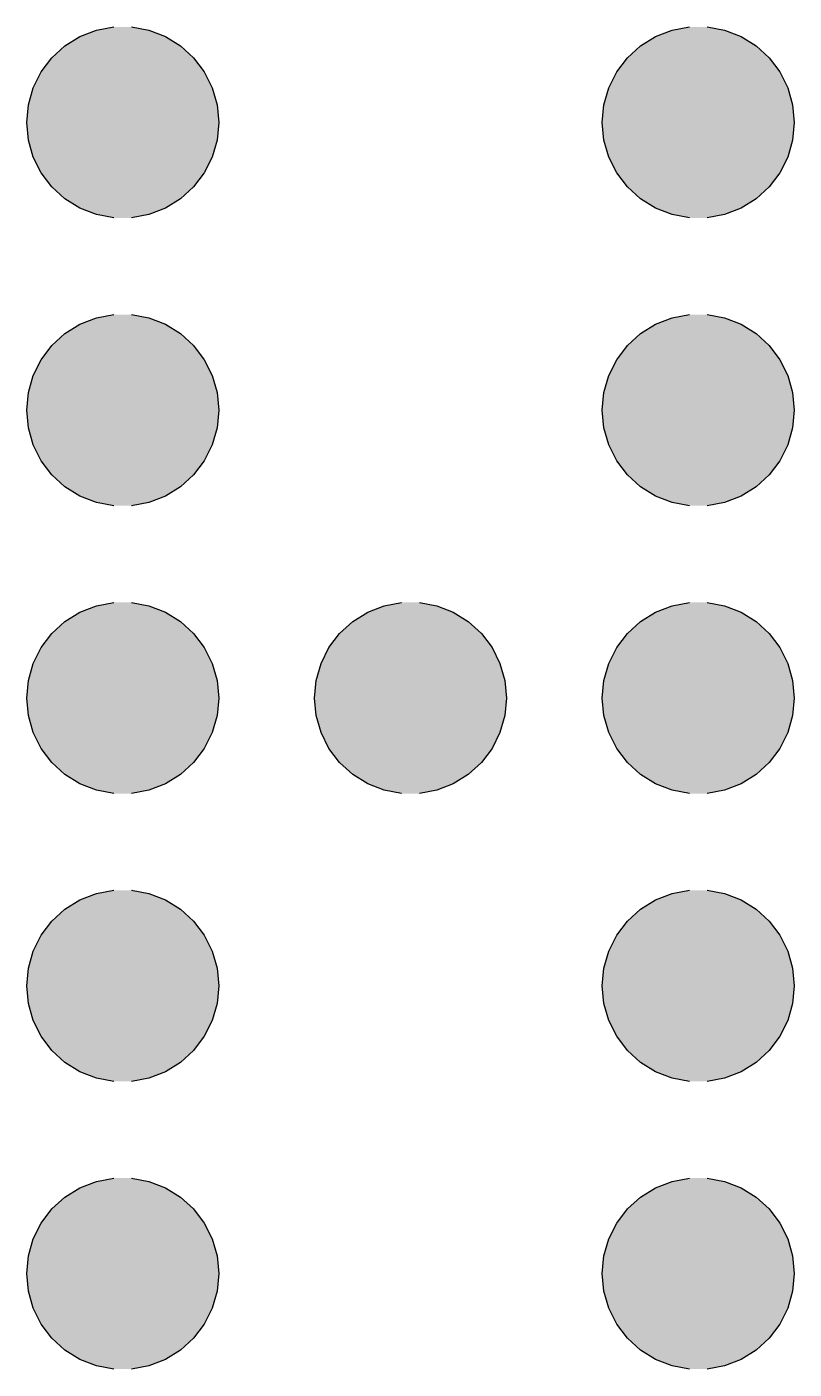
# Model space of a CAD drawing. Extents: x 2971.5 to 3014.5, y 1395.2 to 1402.2.
# Drawn here: x 2995.53 to 2999.53, y 1395.22 to 1402.22 of the extents above; entities that cross this region are included whole.
import ezdxf

# ---------------------------------------------------------------- set-up
doc = ezdxf.new("R2010")
doc.units = 0
doc.layers.add('H', color=7, linetype='CONTINUOUS')

# ---------------------------------------------------------------- blocks, each defined once
blk = doc.blocks.new('*U11')
at = {"layer": 'H', "linetype": 'CONTINUOUS'}
for p, q in [((2995.7249, 1402.1163), (2995.8033, 1402.1649)), ((2995.8033, 1402.1649), (2995.8894, 1402.1982)), ((2995.8894, 1402.1982), (2995.9801, 1402.2152)), ((2996.0723, 1402.2152), (2996.163, 1402.1982)), ((2996.163, 1402.1982), (2996.2491, 1402.1649)), ((2996.2491, 1402.1649), (2996.3275, 1402.1163)), ((2998.7249, 1402.1163), (2998.8033, 1402.1649)), ((2998.8033, 1402.1649), (2998.8894, 1402.1982)), ((2998.8894, 1402.1982), (2998.9801, 1402.2152)), ((2999.0723, 1402.2152), (2999.163, 1402.1982)), ((2999.163, 1402.1982), (2999.2491, 1402.1649)), ((2999.2491, 1402.1649), (2999.3275, 1402.1163)), ((2995.6567, 1402.0542), (2995.7249, 1402.1163)), ((2996.3275, 1402.1163), (2996.3957, 1402.0542)), ((2998.6567, 1402.0542), (2998.7249, 1402.1163)), ((2999.3275, 1402.1163), (2999.3957, 1402.0542)), ((2995.6011, 1401.9805), (2995.6567, 1402.0542)), ((2996.3957, 1402.0542), (2996.4513, 1401.9805)), ((2998.6011, 1401.9805), (2998.6567, 1402.0542)), ((2999.3957, 1402.0542), (2999.4513, 1401.9805)), ((2995.56, 1401.8979), (2995.6011, 1401.9805)), ((2996.4513, 1401.9805), (2996.4924, 1401.8979)), ((2998.56, 1401.8979), (2998.6011, 1401.9805)), ((2999.4513, 1401.9805), (2999.4924, 1401.8979)), ((2995.5347, 1401.8092), (2995.56, 1401.8979)), ((2996.4924, 1401.8979), (2996.5177, 1401.8092)), ((2998.5347, 1401.8092), (2998.56, 1401.8979)), ((2999.4924, 1401.8979), (2999.5177, 1401.8092)), ((2995.5262, 1401.7173), (2995.5347, 1401.8092)), ((2996.5177, 1401.8092), (2996.5262, 1401.7173)), ((2998.5262, 1401.7173), (2998.5347, 1401.8092)), ((2999.5177, 1401.8092), (2999.5262, 1401.7173)), ((2995.5347, 1401.6254), (2995.5262, 1401.7173)), ((2996.5262, 1401.7173), (2996.5177, 1401.6254)), ((2998.5347, 1401.6254), (2998.5262, 1401.7173)), ((2999.5262, 1401.7173), (2999.5177, 1401.6254)), ((2995.56, 1401.5367), (2995.5347, 1401.6254)), ((2996.5177, 1401.6254), (2996.4924, 1401.5367)), ((2998.56, 1401.5367), (2998.5347, 1401.6254)), ((2999.5177, 1401.6254), (2999.4924, 1401.5367)), ((2995.6011, 1401.4541), (2995.56, 1401.5367)), ((2996.4924, 1401.5367), (2996.4513, 1401.4541)), ((2998.6011, 1401.4541), (2998.56, 1401.5367)), ((2999.4924, 1401.5367), (2999.4513, 1401.4541)), ((2995.6567, 1401.3805), (2995.6011, 1401.4541)), ((2996.4513, 1401.4541), (2996.3957, 1401.3805)), ((2998.6567, 1401.3805), (2998.6011, 1401.4541)), ((2999.4513, 1401.4541), (2999.3957, 1401.3805)), ((2995.7249, 1401.3183), (2995.6567, 1401.3805)), ((2995.8033, 1401.2697), (2995.7249, 1401.3183)), ((2996.3275, 1401.3183), (2996.2491, 1401.2697)), ((2996.3957, 1401.3805), (2996.3275, 1401.3183)), ((2998.7249, 1401.3183), (2998.6567, 1401.3805)), ((2998.8033, 1401.2697), (2998.7249, 1401.3183)), ((2999.3275, 1401.3183), (2999.2491, 1401.2697)), ((2999.3957, 1401.3805), (2999.3275, 1401.3183)), ((2995.8894, 1401.2364), (2995.8033, 1401.2697)), ((2996.2491, 1401.2697), (2996.163, 1401.2364)), ((2998.8894, 1401.2364), (2998.8033, 1401.2697)), ((2999.2491, 1401.2697), (2999.163, 1401.2364)), ((2995.9801, 1401.2194), (2995.8894, 1401.2364)), ((2996.163, 1401.2364), (2996.0723, 1401.2194)), ((2998.9801, 1401.2194), (2998.8894, 1401.2364)), ((2999.163, 1401.2364), (2999.0723, 1401.2194)), ((2995.8033, 1400.6649), (2995.8894, 1400.6982)), ((2995.8894, 1400.6982), (2995.9801, 1400.7152)), ((2996.0723, 1400.7152), (2996.163, 1400.6982)), ((2996.163, 1400.6982), (2996.2491, 1400.6649)), ((2998.8033, 1400.6649), (2998.8894, 1400.6982)), ((2998.8894, 1400.6982), (2998.9801, 1400.7152)), ((2999.0723, 1400.7152), (2999.163, 1400.6982)), ((2999.163, 1400.6982), (2999.2491, 1400.6649)), ((2995.6567, 1400.5542), (2995.7249, 1400.6163)), ((2995.7249, 1400.6163), (2995.8033, 1400.6649)), ((2996.2491, 1400.6649), (2996.3275, 1400.6163)), ((2996.3275, 1400.6163), (2996.3957, 1400.5542)), ((2998.6567, 1400.5542), (2998.7249, 1400.6163)), ((2998.7249, 1400.6163), (2998.8033, 1400.6649)), ((2999.2491, 1400.6649), (2999.3275, 1400.6163)), ((2999.3275, 1400.6163), (2999.3957, 1400.5542)), ((2995.6011, 1400.4805), (2995.6567, 1400.5542)), ((2996.3957, 1400.5542), (2996.4513, 1400.4805)), ((2998.6011, 1400.4805), (2998.6567, 1400.5542)), ((2999.3957, 1400.5542), (2999.4513, 1400.4805)), ((2995.56, 1400.3979), (2995.6011, 1400.4805)), ((2996.4513, 1400.4805), (2996.4924, 1400.3979)), ((2998.56, 1400.3979), (2998.6011, 1400.4805)), ((2999.4513, 1400.4805), (2999.4924, 1400.3979)), ((2995.5347, 1400.3092), (2995.56, 1400.3979)), ((2996.4924, 1400.3979), (2996.5177, 1400.3092)), ((2998.5347, 1400.3092), (2998.56, 1400.3979)), ((2999.4924, 1400.3979), (2999.5177, 1400.3092)), ((2995.5262, 1400.2173), (2995.5347, 1400.3092)), ((2996.5177, 1400.3092), (2996.5262, 1400.2173)), ((2998.5262, 1400.2173), (2998.5347, 1400.3092)), ((2999.5177, 1400.3092), (2999.5262, 1400.2173)), ((2995.5347, 1400.1254), (2995.5262, 1400.2173)), ((2996.5262, 1400.2173), (2996.5177, 1400.1254)), ((2998.5347, 1400.1254), (2998.5262, 1400.2173)), ((2999.5262, 1400.2173), (2999.5177, 1400.1254)), ((2995.56, 1400.0367), (2995.5347, 1400.1254)), ((2996.5177, 1400.1254), (2996.4924, 1400.0367)), ((2998.56, 1400.0367), (2998.5347, 1400.1254)), ((2999.5177, 1400.1254), (2999.4924, 1400.0367)), ((2995.6011, 1399.9541), (2995.56, 1400.0367)), ((2996.4924, 1400.0367), (2996.4513, 1399.9541)), ((2998.6011, 1399.9541), (2998.56, 1400.0367)), ((2999.4924, 1400.0367), (2999.4513, 1399.9541)), ((2995.6567, 1399.8805), (2995.6011, 1399.9541)), ((2996.4513, 1399.9541), (2996.3957, 1399.8805)), ((2998.6567, 1399.8805), (2998.6011, 1399.9541)), ((2999.4513, 1399.9541), (2999.3957, 1399.8805)), ((2995.7249, 1399.8183), (2995.6567, 1399.8805)), ((2996.3957, 1399.8805), (2996.3275, 1399.8183)), ((2998.7249, 1399.8183), (2998.6567, 1399.8805)), ((2999.3957, 1399.8805), (2999.3275, 1399.8183)), ((2995.8033, 1399.7697), (2995.7249, 1399.8183)), ((2996.3275, 1399.8183), (2996.2491, 1399.7697)), ((2998.8033, 1399.7697), (2998.7249, 1399.8183)), ((2999.3275, 1399.8183), (2999.2491, 1399.7697)), ((2995.8894, 1399.7364), (2995.8033, 1399.7697)), ((2995.9801, 1399.7194), (2995.8894, 1399.7364)), ((2996.163, 1399.7364), (2996.0723, 1399.7194)), ((2996.2491, 1399.7697), (2996.163, 1399.7364)), ((2998.8894, 1399.7364), (2998.8033, 1399.7697)), ((2998.9801, 1399.7194), (2998.8894, 1399.7364)), ((2999.163, 1399.7364), (2999.0723, 1399.7194)), ((2999.2491, 1399.7697), (2999.163, 1399.7364)), ((2995.7249, 1399.1163), (2995.8033, 1399.1649)), ((2995.8033, 1399.1649), (2995.8894, 1399.1982)), ((2995.8894, 1399.1982), (2995.9801, 1399.2152)), ((2996.0723, 1399.2152), (2996.163, 1399.1982)), ((2996.163, 1399.1982), (2996.2491, 1399.1649)), ((2996.2491, 1399.1649), (2996.3275, 1399.1163)), ((2997.2249, 1399.1163), (2997.3033, 1399.1649)), ((2997.3033, 1399.1649), (2997.3894, 1399.1982)), ((2997.3894, 1399.1982), (2997.4801, 1399.2152)), ((2997.5723, 1399.2152), (2997.663, 1399.1982)), ((2997.663, 1399.1982), (2997.7491, 1399.1649)), ((2997.7491, 1399.1649), (2997.8275, 1399.1163)), ((2998.7249, 1399.1163), (2998.8033, 1399.1649)), ((2998.8033, 1399.1649), (2998.8894, 1399.1982)), ((2998.8894, 1399.1982), (2998.9801, 1399.2152)), ((2999.0723, 1399.2152), (2999.163, 1399.1982)), ((2999.163, 1399.1982), (2999.2491, 1399.1649)), ((2999.2491, 1399.1649), (2999.3275, 1399.1163)), ((2995.6567, 1399.0542), (2995.7249, 1399.1163)), ((2996.3275, 1399.1163), (2996.3957, 1399.0542)), ((2997.1567, 1399.0542), (2997.2249, 1399.1163)), ((2997.8275, 1399.1163), (2997.8957, 1399.0542)), ((2998.6567, 1399.0542), (2998.7249, 1399.1163)), ((2999.3275, 1399.1163), (2999.3957, 1399.0542)), ((2995.6011, 1398.9805), (2995.6567, 1399.0542)), ((2996.3957, 1399.0542), (2996.4513, 1398.9805)), ((2997.1011, 1398.9805), (2997.1567, 1399.0542)), ((2997.8957, 1399.0542), (2997.9513, 1398.9805)), ((2998.6011, 1398.9805), (2998.6567, 1399.0542)), ((2999.3957, 1399.0542), (2999.4513, 1398.9805)), ((2995.56, 1398.8979), (2995.6011, 1398.9805)), ((2996.4513, 1398.9805), (2996.4924, 1398.8979)), ((2997.06, 1398.8979), (2997.1011, 1398.9805)), ((2997.9513, 1398.9805), (2997.9924, 1398.8979)), ((2998.56, 1398.8979), (2998.6011, 1398.9805)), ((2999.4513, 1398.9805), (2999.4924, 1398.8979)), ((2995.5347, 1398.8092), (2995.56, 1398.8979)), ((2996.4924, 1398.8979), (2996.5177, 1398.8092)), ((2997.0347, 1398.8092), (2997.06, 1398.8979)), ((2997.9924, 1398.8979), (2998.0177, 1398.8092)), ((2998.5347, 1398.8092), (2998.56, 1398.8979)), ((2999.4924, 1398.8979), (2999.5177, 1398.8092)), ((2995.5262, 1398.7173), (2995.5347, 1398.8092)), ((2996.5177, 1398.8092), (2996.5262, 1398.7173)), ((2997.0262, 1398.7173), (2997.0347, 1398.8092)), ((2998.0177, 1398.8092), (2998.0262, 1398.7173)), ((2998.5262, 1398.7173), (2998.5347, 1398.8092)), ((2999.5177, 1398.8092), (2999.5262, 1398.7173)), ((2995.5347, 1398.6254), (2995.5262, 1398.7173)), ((2996.5262, 1398.7173), (2996.5177, 1398.6254)), ((2997.0347, 1398.6254), (2997.0262, 1398.7173)), ((2998.0262, 1398.7173), (2998.0177, 1398.6254)), ((2998.5347, 1398.6254), (2998.5262, 1398.7173)), ((2999.5262, 1398.7173), (2999.5177, 1398.6254)), ((2995.56, 1398.5367), (2995.5347, 1398.6254)), ((2996.5177, 1398.6254), (2996.4924, 1398.5367)), ((2997.06, 1398.5367), (2997.0347, 1398.6254)), ((2998.0177, 1398.6254), (2997.9924, 1398.5367)), ((2998.56, 1398.5367), (2998.5347, 1398.6254)), ((2999.5177, 1398.6254), (2999.4924, 1398.5367)), ((2995.6011, 1398.4541), (2995.56, 1398.5367)), ((2996.4924, 1398.5367), (2996.4513, 1398.4541)), ((2997.1011, 1398.4541), (2997.06, 1398.5367)), ((2997.9924, 1398.5367), (2997.9513, 1398.4541)), ((2998.6011, 1398.4541), (2998.56, 1398.5367)), ((2999.4924, 1398.5367), (2999.4513, 1398.4541)), ((2995.6567, 1398.3805), (2995.6011, 1398.4541)), ((2996.4513, 1398.4541), (2996.3957, 1398.3805)), ((2997.1567, 1398.3805), (2997.1011, 1398.4541)), ((2997.9513, 1398.4541), (2997.8957, 1398.3805)), ((2998.6567, 1398.3805), (2998.6011, 1398.4541)), ((2999.4513, 1398.4541), (2999.3957, 1398.3805)), ((2995.7249, 1398.3183), (2995.6567, 1398.3805)), ((2996.3957, 1398.3805), (2996.3275, 1398.3183)), ((2997.2249, 1398.3183), (2997.1567, 1398.3805)), ((2997.8957, 1398.3805), (2997.8275, 1398.3183)), ((2998.7249, 1398.3183), (2998.6567, 1398.3805)), ((2999.3957, 1398.3805), (2999.3275, 1398.3183)), ((2995.8033, 1398.2697), (2995.7249, 1398.3183)), ((2996.3275, 1398.3183), (2996.2491, 1398.2697)), ((2997.3033, 1398.2697), (2997.2249, 1398.3183)), ((2997.8275, 1398.3183), (2997.7491, 1398.2697)), ((2998.8033, 1398.2697), (2998.7249, 1398.3183)), ((2999.3275, 1398.3183), (2999.2491, 1398.2697)), ((2995.8894, 1398.2364), (2995.8033, 1398.2697)), ((2996.2491, 1398.2697), (2996.163, 1398.2364)), ((2997.3894, 1398.2364), (2997.3033, 1398.2697)), ((2997.7491, 1398.2697), (2997.663, 1398.2364)), ((2998.8894, 1398.2364), (2998.8033, 1398.2697)), ((2999.2491, 1398.2697), (2999.163, 1398.2364)), ((2995.9801, 1398.2194), (2995.8894, 1398.2364)), ((2996.163, 1398.2364), (2996.0723, 1398.2194)), ((2997.4801, 1398.2194), (2997.3894, 1398.2364)), ((2997.663, 1398.2364), (2997.5723, 1398.2194)), ((2998.9801, 1398.2194), (2998.8894, 1398.2364)), ((2999.163, 1398.2364), (2999.0723, 1398.2194)), ((2995.8033, 1397.6649), (2995.8894, 1397.6982)), ((2995.8894, 1397.6982), (2995.9801, 1397.7152)), ((2996.0723, 1397.7152), (2996.163, 1397.6982)), ((2996.163, 1397.6982), (2996.2491, 1397.6649)), ((2998.8033, 1397.6649), (2998.8894, 1397.6982)), ((2998.8894, 1397.6982), (2998.9801, 1397.7152)), ((2999.0723, 1397.7152), (2999.163, 1397.6982)), ((2999.163, 1397.6982), (2999.2491, 1397.6649)), ((2995.6567, 1397.5542), (2995.7249, 1397.6163)), ((2995.7249, 1397.6163), (2995.8033, 1397.6649)), ((2996.2491, 1397.6649), (2996.3275, 1397.6163)), ((2996.3275, 1397.6163), (2996.3957, 1397.5542)), ((2998.6567, 1397.5542), (2998.7249, 1397.6163)), ((2998.7249, 1397.6163), (2998.8033, 1397.6649)), ((2999.2491, 1397.6649), (2999.3275, 1397.6163)), ((2999.3275, 1397.6163), (2999.3957, 1397.5542)), ((2995.6011, 1397.4805), (2995.6567, 1397.5542)), ((2996.3957, 1397.5542), (2996.4513, 1397.4805)), ((2998.6011, 1397.4805), (2998.6567, 1397.5542)), ((2999.3957, 1397.5542), (2999.4513, 1397.4805)), ((2995.56, 1397.3979), (2995.6011, 1397.4805)), ((2996.4513, 1397.4805), (2996.4924, 1397.3979)), ((2998.56, 1397.3979), (2998.6011, 1397.4805)), ((2999.4513, 1397.4805), (2999.4924, 1397.3979)), ((2995.5347, 1397.3092), (2995.56, 1397.3979)), ((2996.4924, 1397.3979), (2996.5177, 1397.3092)), ((2998.5347, 1397.3092), (2998.56, 1397.3979)), ((2999.4924, 1397.3979), (2999.5177, 1397.3092)), ((2995.5262, 1397.2173), (2995.5347, 1397.3092)), ((2996.5177, 1397.3092), (2996.5262, 1397.2173)), ((2998.5262, 1397.2173), (2998.5347, 1397.3092)), ((2999.5177, 1397.3092), (2999.5262, 1397.2173)), ((2995.5347, 1397.1254), (2995.5262, 1397.2173)), ((2996.5262, 1397.2173), (2996.5177, 1397.1254)), ((2998.5347, 1397.1254), (2998.5262, 1397.2173)), ((2999.5262, 1397.2173), (2999.5177, 1397.1254)), ((2995.56, 1397.0367), (2995.5347, 1397.1254)), ((2996.5177, 1397.1254), (2996.4924, 1397.0367)), ((2998.56, 1397.0367), (2998.5347, 1397.1254)), ((2999.5177, 1397.1254), (2999.4924, 1397.0367)), ((2995.6011, 1396.9541), (2995.56, 1397.0367)), ((2996.4924, 1397.0367), (2996.4513, 1396.9541)), ((2998.6011, 1396.9541), (2998.56, 1397.0367)), ((2999.4924, 1397.0367), (2999.4513, 1396.9541)), ((2995.6567, 1396.8805), (2995.6011, 1396.9541)), ((2996.4513, 1396.9541), (2996.3957, 1396.8805)), ((2998.6567, 1396.8805), (2998.6011, 1396.9541)), ((2999.4513, 1396.9541), (2999.3957, 1396.8805)), ((2995.7249, 1396.8183), (2995.6567, 1396.8805)), ((2996.3957, 1396.8805), (2996.3275, 1396.8183)), ((2998.7249, 1396.8183), (2998.6567, 1396.8805)), ((2999.3957, 1396.8805), (2999.3275, 1396.8183)), ((2995.8033, 1396.7697), (2995.7249, 1396.8183)), ((2995.8894, 1396.7364), (2995.8033, 1396.7697)), ((2996.2491, 1396.7697), (2996.163, 1396.7364)), ((2996.3275, 1396.8183), (2996.2491, 1396.7697)), ((2998.8033, 1396.7697), (2998.7249, 1396.8183)), ((2998.8894, 1396.7364), (2998.8033, 1396.7697)), ((2999.2491, 1396.7697), (2999.163, 1396.7364)), ((2999.3275, 1396.8183), (2999.2491, 1396.7697)), ((2995.9801, 1396.7194), (2995.8894, 1396.7364)), ((2996.163, 1396.7364), (2996.0723, 1396.7194)), ((2998.9801, 1396.7194), (2998.8894, 1396.7364)), ((2999.163, 1396.7364), (2999.0723, 1396.7194)), ((2995.8894, 1396.1982), (2995.9801, 1396.2152)), ((2996.0723, 1396.2152), (2996.163, 1396.1982)), ((2998.8894, 1396.1982), (2998.9801, 1396.2152)), ((2999.0723, 1396.2152), (2999.163, 1396.1982)), ((2995.7249, 1396.1163), (2995.8033, 1396.1649)), ((2995.8033, 1396.1649), (2995.8894, 1396.1982)), ((2996.163, 1396.1982), (2996.2491, 1396.1649)), ((2996.2491, 1396.1649), (2996.3275, 1396.1163)), ((2998.7249, 1396.1163), (2998.8033, 1396.1649)), ((2998.8033, 1396.1649), (2998.8894, 1396.1982)), ((2999.163, 1396.1982), (2999.2491, 1396.1649)), ((2999.2491, 1396.1649), (2999.3275, 1396.1163)), ((2995.6567, 1396.0542), (2995.7249, 1396.1163)), ((2996.3275, 1396.1163), (2996.3957, 1396.0542)), ((2998.6567, 1396.0542), (2998.7249, 1396.1163)), ((2999.3275, 1396.1163), (2999.3957, 1396.0542)), ((2995.6011, 1395.9805), (2995.6567, 1396.0542)), ((2996.3957, 1396.0542), (2996.4513, 1395.9805)), ((2998.6011, 1395.9805), (2998.6567, 1396.0542)), ((2999.3957, 1396.0542), (2999.4513, 1395.9805)), ((2995.56, 1395.8979), (2995.6011, 1395.9805)), ((2996.4513, 1395.9805), (2996.4924, 1395.8979)), ((2998.56, 1395.8979), (2998.6011, 1395.9805)), ((2999.4513, 1395.9805), (2999.4924, 1395.8979)), ((2995.5347, 1395.8092), (2995.56, 1395.8979)), ((2996.4924, 1395.8979), (2996.5177, 1395.8092)), ((2998.5347, 1395.8092), (2998.56, 1395.8979)), ((2999.4924, 1395.8979), (2999.5177, 1395.8092)), ((2995.5262, 1395.7173), (2995.5347, 1395.8092)), ((2996.5177, 1395.8092), (2996.5262, 1395.7173)), ((2998.5262, 1395.7173), (2998.5347, 1395.8092)), ((2999.5177, 1395.8092), (2999.5262, 1395.7173)), ((2995.5347, 1395.6254), (2995.5262, 1395.7173)), ((2996.5262, 1395.7173), (2996.5177, 1395.6254)), ((2998.5347, 1395.6254), (2998.5262, 1395.7173)), ((2999.5262, 1395.7173), (2999.5177, 1395.6254)), ((2995.56, 1395.5367), (2995.5347, 1395.6254)), ((2996.5177, 1395.6254), (2996.4924, 1395.5367)), ((2998.56, 1395.5367), (2998.5347, 1395.6254)), ((2999.5177, 1395.6254), (2999.4924, 1395.5367)), ((2995.6011, 1395.4541), (2995.56, 1395.5367)), ((2996.4924, 1395.5367), (2996.4513, 1395.4541)), ((2998.6011, 1395.4541), (2998.56, 1395.5367)), ((2999.4924, 1395.5367), (2999.4513, 1395.4541)), ((2995.6567, 1395.3805), (2995.6011, 1395.4541)), ((2996.4513, 1395.4541), (2996.3957, 1395.3805)), ((2998.6567, 1395.3805), (2998.6011, 1395.4541)), ((2999.4513, 1395.4541), (2999.3957, 1395.3805)), ((2995.7249, 1395.3183), (2995.6567, 1395.3805)), ((2996.3957, 1395.3805), (2996.3275, 1395.3183)), ((2998.7249, 1395.3183), (2998.6567, 1395.3805)), ((2999.3957, 1395.3805), (2999.3275, 1395.3183)), ((2995.8033, 1395.2697), (2995.7249, 1395.3183)), ((2996.3275, 1395.3183), (2996.2491, 1395.2697)), ((2998.8033, 1395.2697), (2998.7249, 1395.3183)), ((2999.3275, 1395.3183), (2999.2491, 1395.2697)), ((2995.8894, 1395.2364), (2995.8033, 1395.2697)), ((2995.9801, 1395.2194), (2995.8894, 1395.2364)), ((2996.163, 1395.2364), (2996.0723, 1395.2194)), ((2996.2491, 1395.2697), (2996.163, 1395.2364)), ((2998.8894, 1395.2364), (2998.8033, 1395.2697)), ((2998.9801, 1395.2194), (2998.8894, 1395.2364)), ((2999.163, 1395.2364), (2999.0723, 1395.2194)), ((2999.2491, 1395.2697), (2999.163, 1395.2364))]:
    blk.add_line(p, q, dxfattribs=at)
at = {"layer": 'H', "linetype": 'CONTINUOUS', "extrusion": (0, 0, -1)}
for points in [[(-2995.8033, 1402.1649), (-2996.3275, 1402.1163), (-2995.7249, 1402.1163)], [(-2995.8894, 1402.1982), (-2996.2491, 1402.1649), (-2995.8033, 1402.1649)], [(-2995.8033, 1402.1649), (-2996.2491, 1402.1649), (-2996.3275, 1402.1163)], [(-2995.9801, 1402.2152), (-2996.163, 1402.1982), (-2995.8894, 1402.1982)], [(-2995.8894, 1402.1982), (-2996.163, 1402.1982), (-2996.2491, 1402.1649)], [(-2995.9801, 1402.2152), (-2996.0723, 1402.2152), (-2996.163, 1402.1982)], [(-2998.8033, 1402.1649), (-2999.3275, 1402.1163), (-2998.7249, 1402.1163)], [(-2998.8894, 1402.1982), (-2999.2491, 1402.1649), (-2998.8033, 1402.1649)], [(-2998.8033, 1402.1649), (-2999.2491, 1402.1649), (-2999.3275, 1402.1163)], [(-2998.9801, 1402.2152), (-2999.163, 1402.1982), (-2998.8894, 1402.1982)], [(-2998.8894, 1402.1982), (-2999.163, 1402.1982), (-2999.2491, 1402.1649)], [(-2998.9801, 1402.2152), (-2999.0723, 1402.2152), (-2999.163, 1402.1982)], [(-2995.7249, 1402.1163), (-2996.3957, 1402.0542), (-2995.6567, 1402.0542)], [(-2995.7249, 1402.1163), (-2996.3275, 1402.1163), (-2996.3957, 1402.0542)], [(-2998.7249, 1402.1163), (-2999.3957, 1402.0542), (-2998.6567, 1402.0542)], [(-2998.7249, 1402.1163), (-2999.3275, 1402.1163), (-2999.3957, 1402.0542)], [(-2995.6567, 1402.0542), (-2996.4513, 1401.9805), (-2995.6011, 1401.9805)], [(-2995.6567, 1402.0542), (-2996.3957, 1402.0542), (-2996.4513, 1401.9805)], [(-2998.6567, 1402.0542), (-2999.4513, 1401.9805), (-2998.6011, 1401.9805)], [(-2998.6567, 1402.0542), (-2999.3957, 1402.0542), (-2999.4513, 1401.9805)], [(-2995.6011, 1401.9805), (-2996.4924, 1401.8979), (-2995.56, 1401.8979)], [(-2995.6011, 1401.9805), (-2996.4513, 1401.9805), (-2996.4924, 1401.8979)], [(-2998.6011, 1401.9805), (-2999.4924, 1401.8979), (-2998.56, 1401.8979)], [(-2998.6011, 1401.9805), (-2999.4513, 1401.9805), (-2999.4924, 1401.8979)], [(-2995.56, 1401.8979), (-2996.5177, 1401.8092), (-2995.5347, 1401.8092)], [(-2995.56, 1401.8979), (-2996.4924, 1401.8979), (-2996.5177, 1401.8092)], [(-2998.56, 1401.8979), (-2999.5177, 1401.8092), (-2998.5347, 1401.8092)], [(-2998.56, 1401.8979), (-2999.4924, 1401.8979), (-2999.5177, 1401.8092)], [(-2995.5347, 1401.8092), (-2996.5262, 1401.7173), (-2995.5262, 1401.7173)], [(-2995.5347, 1401.8092), (-2996.5177, 1401.8092), (-2996.5262, 1401.7173)], [(-2998.5347, 1401.8092), (-2999.5262, 1401.7173), (-2998.5262, 1401.7173)], [(-2998.5347, 1401.8092), (-2999.5177, 1401.8092), (-2999.5262, 1401.7173)], [(-2995.5262, 1401.7173), (-2996.5177, 1401.6254), (-2995.5347, 1401.6254)], [(-2995.5262, 1401.7173), (-2996.5262, 1401.7173), (-2996.5177, 1401.6254)], [(-2998.5262, 1401.7173), (-2999.5177, 1401.6254), (-2998.5347, 1401.6254)], [(-2998.5262, 1401.7173), (-2999.5262, 1401.7173), (-2999.5177, 1401.6254)], [(-2995.5347, 1401.6254), (-2996.4924, 1401.5367), (-2995.56, 1401.5367)], [(-2995.5347, 1401.6254), (-2996.5177, 1401.6254), (-2996.4924, 1401.5367)], [(-2998.5347, 1401.6254), (-2999.4924, 1401.5367), (-2998.56, 1401.5367)], [(-2998.5347, 1401.6254), (-2999.5177, 1401.6254), (-2999.4924, 1401.5367)], [(-2995.56, 1401.5367), (-2996.4513, 1401.4541), (-2995.6011, 1401.4541)], [(-2995.56, 1401.5367), (-2996.4924, 1401.5367), (-2996.4513, 1401.4541)], [(-2998.56, 1401.5367), (-2999.4513, 1401.4541), (-2998.6011, 1401.4541)], [(-2998.56, 1401.5367), (-2999.4924, 1401.5367), (-2999.4513, 1401.4541)], [(-2995.6011, 1401.4541), (-2996.3957, 1401.3805), (-2995.6567, 1401.3805)], [(-2995.6011, 1401.4541), (-2996.4513, 1401.4541), (-2996.3957, 1401.3805)], [(-2998.6011, 1401.4541), (-2999.3957, 1401.3805), (-2998.6567, 1401.3805)], [(-2998.6011, 1401.4541), (-2999.4513, 1401.4541), (-2999.3957, 1401.3805)], [(-2995.6567, 1401.3805), (-2996.3275, 1401.3183), (-2995.7249, 1401.3183)], [(-2995.6567, 1401.3805), (-2996.3957, 1401.3805), (-2996.3275, 1401.3183)], [(-2995.7249, 1401.3183), (-2996.2491, 1401.2697), (-2995.8033, 1401.2697)], [(-2995.7249, 1401.3183), (-2996.3275, 1401.3183), (-2996.2491, 1401.2697)], [(-2998.6567, 1401.3805), (-2999.3275, 1401.3183), (-2998.7249, 1401.3183)], [(-2998.6567, 1401.3805), (-2999.3957, 1401.3805), (-2999.3275, 1401.3183)], [(-2998.7249, 1401.3183), (-2999.2491, 1401.2697), (-2998.8033, 1401.2697)], [(-2998.7249, 1401.3183), (-2999.3275, 1401.3183), (-2999.2491, 1401.2697)], [(-2995.8033, 1401.2697), (-2996.163, 1401.2364), (-2995.8894, 1401.2364)], [(-2995.8033, 1401.2697), (-2996.2491, 1401.2697), (-2996.163, 1401.2364)], [(-2998.8033, 1401.2697), (-2999.163, 1401.2364), (-2998.8894, 1401.2364)], [(-2998.8033, 1401.2697), (-2999.2491, 1401.2697), (-2999.163, 1401.2364)], [(-2995.8894, 1401.2364), (-2996.0723, 1401.2194), (-2995.9801, 1401.2194)], [(-2995.8894, 1401.2364), (-2996.163, 1401.2364), (-2996.0723, 1401.2194)], [(-2998.8894, 1401.2364), (-2999.0723, 1401.2194), (-2998.9801, 1401.2194)], [(-2998.8894, 1401.2364), (-2999.163, 1401.2364), (-2999.0723, 1401.2194)], [(-2995.8894, 1400.6982), (-2996.2491, 1400.6649), (-2995.8033, 1400.6649)], [(-2995.9801, 1400.7152), (-2996.163, 1400.6982), (-2995.8894, 1400.6982)], [(-2995.8894, 1400.6982), (-2996.163, 1400.6982), (-2996.2491, 1400.6649)], [(-2995.9801, 1400.7152), (-2996.0723, 1400.7152), (-2996.163, 1400.6982)], [(-2998.8894, 1400.6982), (-2999.2491, 1400.6649), (-2998.8033, 1400.6649)], [(-2998.9801, 1400.7152), (-2999.163, 1400.6982), (-2998.8894, 1400.6982)], [(-2998.8894, 1400.6982), (-2999.163, 1400.6982), (-2999.2491, 1400.6649)], [(-2998.9801, 1400.7152), (-2999.0723, 1400.7152), (-2999.163, 1400.6982)], [(-2995.7249, 1400.6163), (-2996.3957, 1400.5542), (-2995.6567, 1400.5542)], [(-2995.8033, 1400.6649), (-2996.3275, 1400.6163), (-2995.7249, 1400.6163)], [(-2995.7249, 1400.6163), (-2996.3275, 1400.6163), (-2996.3957, 1400.5542)], [(-2995.8033, 1400.6649), (-2996.2491, 1400.6649), (-2996.3275, 1400.6163)], [(-2998.7249, 1400.6163), (-2999.3957, 1400.5542), (-2998.6567, 1400.5542)], [(-2998.8033, 1400.6649), (-2999.3275, 1400.6163), (-2998.7249, 1400.6163)], [(-2998.7249, 1400.6163), (-2999.3275, 1400.6163), (-2999.3957, 1400.5542)], [(-2998.8033, 1400.6649), (-2999.2491, 1400.6649), (-2999.3275, 1400.6163)], [(-2995.6567, 1400.5542), (-2996.4513, 1400.4805), (-2995.6011, 1400.4805)], [(-2995.6567, 1400.5542), (-2996.3957, 1400.5542), (-2996.4513, 1400.4805)], [(-2998.6567, 1400.5542), (-2999.4513, 1400.4805), (-2998.6011, 1400.4805)], [(-2998.6567, 1400.5542), (-2999.3957, 1400.5542), (-2999.4513, 1400.4805)], [(-2995.6011, 1400.4805), (-2996.4924, 1400.3979), (-2995.56, 1400.3979)], [(-2995.6011, 1400.4805), (-2996.4513, 1400.4805), (-2996.4924, 1400.3979)], [(-2998.6011, 1400.4805), (-2999.4924, 1400.3979), (-2998.56, 1400.3979)], [(-2998.6011, 1400.4805), (-2999.4513, 1400.4805), (-2999.4924, 1400.3979)], [(-2995.56, 1400.3979), (-2996.5177, 1400.3092), (-2995.5347, 1400.3092)], [(-2995.56, 1400.3979), (-2996.4924, 1400.3979), (-2996.5177, 1400.3092)], [(-2998.56, 1400.3979), (-2999.5177, 1400.3092), (-2998.5347, 1400.3092)], [(-2998.56, 1400.3979), (-2999.4924, 1400.3979), (-2999.5177, 1400.3092)], [(-2995.5347, 1400.3092), (-2996.5262, 1400.2173), (-2995.5262, 1400.2173)], [(-2995.5347, 1400.3092), (-2996.5177, 1400.3092), (-2996.5262, 1400.2173)], [(-2998.5347, 1400.3092), (-2999.5262, 1400.2173), (-2998.5262, 1400.2173)], [(-2998.5347, 1400.3092), (-2999.5177, 1400.3092), (-2999.5262, 1400.2173)], [(-2995.5262, 1400.2173), (-2996.5177, 1400.1254), (-2995.5347, 1400.1254)], [(-2995.5262, 1400.2173), (-2996.5262, 1400.2173), (-2996.5177, 1400.1254)], [(-2998.5262, 1400.2173), (-2999.5177, 1400.1254), (-2998.5347, 1400.1254)], [(-2998.5262, 1400.2173), (-2999.5262, 1400.2173), (-2999.5177, 1400.1254)], [(-2995.5347, 1400.1254), (-2996.4924, 1400.0367), (-2995.56, 1400.0367)], [(-2995.5347, 1400.1254), (-2996.5177, 1400.1254), (-2996.4924, 1400.0367)], [(-2998.5347, 1400.1254), (-2999.4924, 1400.0367), (-2998.56, 1400.0367)], [(-2998.5347, 1400.1254), (-2999.5177, 1400.1254), (-2999.4924, 1400.0367)], [(-2995.56, 1400.0367), (-2996.4513, 1399.9541), (-2995.6011, 1399.9541)], [(-2995.56, 1400.0367), (-2996.4924, 1400.0367), (-2996.4513, 1399.9541)], [(-2998.56, 1400.0367), (-2999.4513, 1399.9541), (-2998.6011, 1399.9541)], [(-2998.56, 1400.0367), (-2999.4924, 1400.0367), (-2999.4513, 1399.9541)], [(-2995.6011, 1399.9541), (-2996.3957, 1399.8805), (-2995.6567, 1399.8805)], [(-2995.6011, 1399.9541), (-2996.4513, 1399.9541), (-2996.3957, 1399.8805)], [(-2998.6011, 1399.9541), (-2999.3957, 1399.8805), (-2998.6567, 1399.8805)], [(-2998.6011, 1399.9541), (-2999.4513, 1399.9541), (-2999.3957, 1399.8805)], [(-2995.6567, 1399.8805), (-2996.3275, 1399.8183), (-2995.7249, 1399.8183)], [(-2995.6567, 1399.8805), (-2996.3957, 1399.8805), (-2996.3275, 1399.8183)], [(-2998.6567, 1399.8805), (-2999.3275, 1399.8183), (-2998.7249, 1399.8183)], [(-2998.6567, 1399.8805), (-2999.3957, 1399.8805), (-2999.3275, 1399.8183)], [(-2995.7249, 1399.8183), (-2996.2491, 1399.7697), (-2995.8033, 1399.7697)], [(-2995.7249, 1399.8183), (-2996.3275, 1399.8183), (-2996.2491, 1399.7697)], [(-2998.7249, 1399.8183), (-2999.2491, 1399.7697), (-2998.8033, 1399.7697)], [(-2998.7249, 1399.8183), (-2999.3275, 1399.8183), (-2999.2491, 1399.7697)], [(-2995.8033, 1399.7697), (-2996.163, 1399.7364), (-2995.8894, 1399.7364)], [(-2995.8033, 1399.7697), (-2996.2491, 1399.7697), (-2996.163, 1399.7364)], [(-2995.8894, 1399.7364), (-2996.0723, 1399.7194), (-2995.9801, 1399.7194)], [(-2995.8894, 1399.7364), (-2996.163, 1399.7364), (-2996.0723, 1399.7194)], [(-2998.8033, 1399.7697), (-2999.163, 1399.7364), (-2998.8894, 1399.7364)], [(-2998.8033, 1399.7697), (-2999.2491, 1399.7697), (-2999.163, 1399.7364)], [(-2998.8894, 1399.7364), (-2999.0723, 1399.7194), (-2998.9801, 1399.7194)], [(-2998.8894, 1399.7364), (-2999.163, 1399.7364), (-2999.0723, 1399.7194)], [(-2995.8033, 1399.1649), (-2996.3275, 1399.1163), (-2995.7249, 1399.1163)], [(-2995.8894, 1399.1982), (-2996.2491, 1399.1649), (-2995.8033, 1399.1649)], [(-2995.8033, 1399.1649), (-2996.2491, 1399.1649), (-2996.3275, 1399.1163)], [(-2995.9801, 1399.2152), (-2996.163, 1399.1982), (-2995.8894, 1399.1982)], [(-2995.8894, 1399.1982), (-2996.163, 1399.1982), (-2996.2491, 1399.1649)], [(-2995.9801, 1399.2152), (-2996.0723, 1399.2152), (-2996.163, 1399.1982)], [(-2997.3033, 1399.1649), (-2997.8275, 1399.1163), (-2997.2249, 1399.1163)], [(-2997.3894, 1399.1982), (-2997.7491, 1399.1649), (-2997.3033, 1399.1649)], [(-2997.3033, 1399.1649), (-2997.7491, 1399.1649), (-2997.8275, 1399.1163)], [(-2997.4801, 1399.2152), (-2997.663, 1399.1982), (-2997.3894, 1399.1982)], [(-2997.3894, 1399.1982), (-2997.663, 1399.1982), (-2997.7491, 1399.1649)], [(-2997.4801, 1399.2152), (-2997.5723, 1399.2152), (-2997.663, 1399.1982)], [(-2998.8033, 1399.1649), (-2999.3275, 1399.1163), (-2998.7249, 1399.1163)], [(-2998.8894, 1399.1982), (-2999.2491, 1399.1649), (-2998.8033, 1399.1649)], [(-2998.8033, 1399.1649), (-2999.2491, 1399.1649), (-2999.3275, 1399.1163)], [(-2998.9801, 1399.2152), (-2999.163, 1399.1982), (-2998.8894, 1399.1982)], [(-2998.8894, 1399.1982), (-2999.163, 1399.1982), (-2999.2491, 1399.1649)], [(-2998.9801, 1399.2152), (-2999.0723, 1399.2152), (-2999.163, 1399.1982)], [(-2995.7249, 1399.1163), (-2996.3957, 1399.0542), (-2995.6567, 1399.0542)], [(-2995.7249, 1399.1163), (-2996.3275, 1399.1163), (-2996.3957, 1399.0542)], [(-2997.2249, 1399.1163), (-2997.8957, 1399.0542), (-2997.1567, 1399.0542)], [(-2997.2249, 1399.1163), (-2997.8275, 1399.1163), (-2997.8957, 1399.0542)], [(-2998.7249, 1399.1163), (-2999.3957, 1399.0542), (-2998.6567, 1399.0542)], [(-2998.7249, 1399.1163), (-2999.3275, 1399.1163), (-2999.3957, 1399.0542)], [(-2995.6567, 1399.0542), (-2996.4513, 1398.9805), (-2995.6011, 1398.9805)], [(-2995.6567, 1399.0542), (-2996.3957, 1399.0542), (-2996.4513, 1398.9805)], [(-2997.1567, 1399.0542), (-2997.9513, 1398.9805), (-2997.1011, 1398.9805)], [(-2997.1567, 1399.0542), (-2997.8957, 1399.0542), (-2997.9513, 1398.9805)], [(-2998.6567, 1399.0542), (-2999.4513, 1398.9805), (-2998.6011, 1398.9805)], [(-2998.6567, 1399.0542), (-2999.3957, 1399.0542), (-2999.4513, 1398.9805)], [(-2995.6011, 1398.9805), (-2996.4924, 1398.8979), (-2995.56, 1398.8979)], [(-2995.6011, 1398.9805), (-2996.4513, 1398.9805), (-2996.4924, 1398.8979)], [(-2997.1011, 1398.9805), (-2997.9924, 1398.8979), (-2997.06, 1398.8979)], [(-2997.1011, 1398.9805), (-2997.9513, 1398.9805), (-2997.9924, 1398.8979)], [(-2998.6011, 1398.9805), (-2999.4924, 1398.8979), (-2998.56, 1398.8979)], [(-2998.6011, 1398.9805), (-2999.4513, 1398.9805), (-2999.4924, 1398.8979)], [(-2995.56, 1398.8979), (-2996.5177, 1398.8092), (-2995.5347, 1398.8092)], [(-2995.56, 1398.8979), (-2996.4924, 1398.8979), (-2996.5177, 1398.8092)], [(-2997.06, 1398.8979), (-2998.0177, 1398.8092), (-2997.0347, 1398.8092)], [(-2997.06, 1398.8979), (-2997.9924, 1398.8979), (-2998.0177, 1398.8092)], [(-2998.56, 1398.8979), (-2999.5177, 1398.8092), (-2998.5347, 1398.8092)], [(-2998.56, 1398.8979), (-2999.4924, 1398.8979), (-2999.5177, 1398.8092)], [(-2995.5347, 1398.8092), (-2996.5262, 1398.7173), (-2995.5262, 1398.7173)], [(-2995.5347, 1398.8092), (-2996.5177, 1398.8092), (-2996.5262, 1398.7173)], [(-2997.0347, 1398.8092), (-2998.0262, 1398.7173), (-2997.0262, 1398.7173)], [(-2997.0347, 1398.8092), (-2998.0177, 1398.8092), (-2998.0262, 1398.7173)], [(-2998.5347, 1398.8092), (-2999.5262, 1398.7173), (-2998.5262, 1398.7173)], [(-2998.5347, 1398.8092), (-2999.5177, 1398.8092), (-2999.5262, 1398.7173)], [(-2995.5262, 1398.7173), (-2996.5177, 1398.6254), (-2995.5347, 1398.6254)], [(-2995.5262, 1398.7173), (-2996.5262, 1398.7173), (-2996.5177, 1398.6254)], [(-2997.0262, 1398.7173), (-2998.0177, 1398.6254), (-2997.0347, 1398.6254)], [(-2997.0262, 1398.7173), (-2998.0262, 1398.7173), (-2998.0177, 1398.6254)], [(-2998.5262, 1398.7173), (-2999.5177, 1398.6254), (-2998.5347, 1398.6254)], [(-2998.5262, 1398.7173), (-2999.5262, 1398.7173), (-2999.5177, 1398.6254)], [(-2995.5347, 1398.6254), (-2996.4924, 1398.5367), (-2995.56, 1398.5367)], [(-2995.5347, 1398.6254), (-2996.5177, 1398.6254), (-2996.4924, 1398.5367)], [(-2997.0347, 1398.6254), (-2997.9924, 1398.5367), (-2997.06, 1398.5367)], [(-2997.0347, 1398.6254), (-2998.0177, 1398.6254), (-2997.9924, 1398.5367)], [(-2998.5347, 1398.6254), (-2999.4924, 1398.5367), (-2998.56, 1398.5367)], [(-2998.5347, 1398.6254), (-2999.5177, 1398.6254), (-2999.4924, 1398.5367)], [(-2995.56, 1398.5367), (-2996.4513, 1398.4541), (-2995.6011, 1398.4541)], [(-2995.56, 1398.5367), (-2996.4924, 1398.5367), (-2996.4513, 1398.4541)], [(-2997.06, 1398.5367), (-2997.9513, 1398.4541), (-2997.1011, 1398.4541)], [(-2997.06, 1398.5367), (-2997.9924, 1398.5367), (-2997.9513, 1398.4541)], [(-2998.56, 1398.5367), (-2999.4513, 1398.4541), (-2998.6011, 1398.4541)], [(-2998.56, 1398.5367), (-2999.4924, 1398.5367), (-2999.4513, 1398.4541)], [(-2995.6011, 1398.4541), (-2996.3957, 1398.3805), (-2995.6567, 1398.3805)], [(-2995.6011, 1398.4541), (-2996.4513, 1398.4541), (-2996.3957, 1398.3805)], [(-2997.1011, 1398.4541), (-2997.8957, 1398.3805), (-2997.1567, 1398.3805)], [(-2997.1011, 1398.4541), (-2997.9513, 1398.4541), (-2997.8957, 1398.3805)], [(-2998.6011, 1398.4541), (-2999.3957, 1398.3805), (-2998.6567, 1398.3805)], [(-2998.6011, 1398.4541), (-2999.4513, 1398.4541), (-2999.3957, 1398.3805)], [(-2995.6567, 1398.3805), (-2996.3275, 1398.3183), (-2995.7249, 1398.3183)], [(-2995.6567, 1398.3805), (-2996.3957, 1398.3805), (-2996.3275, 1398.3183)], [(-2997.1567, 1398.3805), (-2997.8275, 1398.3183), (-2997.2249, 1398.3183)], [(-2997.1567, 1398.3805), (-2997.8957, 1398.3805), (-2997.8275, 1398.3183)], [(-2998.6567, 1398.3805), (-2999.3275, 1398.3183), (-2998.7249, 1398.3183)], [(-2998.6567, 1398.3805), (-2999.3957, 1398.3805), (-2999.3275, 1398.3183)], [(-2995.7249, 1398.3183), (-2996.2491, 1398.2697), (-2995.8033, 1398.2697)], [(-2995.7249, 1398.3183), (-2996.3275, 1398.3183), (-2996.2491, 1398.2697)], [(-2997.2249, 1398.3183), (-2997.7491, 1398.2697), (-2997.3033, 1398.2697)], [(-2997.2249, 1398.3183), (-2997.8275, 1398.3183), (-2997.7491, 1398.2697)], [(-2998.7249, 1398.3183), (-2999.2491, 1398.2697), (-2998.8033, 1398.2697)], [(-2998.7249, 1398.3183), (-2999.3275, 1398.3183), (-2999.2491, 1398.2697)], [(-2995.8033, 1398.2697), (-2996.163, 1398.2364), (-2995.8894, 1398.2364)], [(-2995.8033, 1398.2697), (-2996.2491, 1398.2697), (-2996.163, 1398.2364)], [(-2997.3033, 1398.2697), (-2997.663, 1398.2364), (-2997.3894, 1398.2364)], [(-2997.3033, 1398.2697), (-2997.7491, 1398.2697), (-2997.663, 1398.2364)], [(-2998.8033, 1398.2697), (-2999.163, 1398.2364), (-2998.8894, 1398.2364)], [(-2998.8033, 1398.2697), (-2999.2491, 1398.2697), (-2999.163, 1398.2364)], [(-2995.8894, 1398.2364), (-2996.0723, 1398.2194), (-2995.9801, 1398.2194)], [(-2995.8894, 1398.2364), (-2996.163, 1398.2364), (-2996.0723, 1398.2194)], [(-2997.3894, 1398.2364), (-2997.5723, 1398.2194), (-2997.4801, 1398.2194)], [(-2997.3894, 1398.2364), (-2997.663, 1398.2364), (-2997.5723, 1398.2194)], [(-2998.8894, 1398.2364), (-2999.0723, 1398.2194), (-2998.9801, 1398.2194)], [(-2998.8894, 1398.2364), (-2999.163, 1398.2364), (-2999.0723, 1398.2194)], [(-2995.8894, 1397.6982), (-2996.2491, 1397.6649), (-2995.8033, 1397.6649)], [(-2995.9801, 1397.7152), (-2996.163, 1397.6982), (-2995.8894, 1397.6982)], [(-2995.8894, 1397.6982), (-2996.163, 1397.6982), (-2996.2491, 1397.6649)], [(-2995.9801, 1397.7152), (-2996.0723, 1397.7152), (-2996.163, 1397.6982)], [(-2998.8894, 1397.6982), (-2999.2491, 1397.6649), (-2998.8033, 1397.6649)], [(-2998.9801, 1397.7152), (-2999.163, 1397.6982), (-2998.8894, 1397.6982)], [(-2998.8894, 1397.6982), (-2999.163, 1397.6982), (-2999.2491, 1397.6649)], [(-2998.9801, 1397.7152), (-2999.0723, 1397.7152), (-2999.163, 1397.6982)], [(-2995.7249, 1397.6163), (-2996.3957, 1397.5542), (-2995.6567, 1397.5542)], [(-2995.8033, 1397.6649), (-2996.3275, 1397.6163), (-2995.7249, 1397.6163)], [(-2995.7249, 1397.6163), (-2996.3275, 1397.6163), (-2996.3957, 1397.5542)], [(-2995.8033, 1397.6649), (-2996.2491, 1397.6649), (-2996.3275, 1397.6163)], [(-2998.7249, 1397.6163), (-2999.3957, 1397.5542), (-2998.6567, 1397.5542)], [(-2998.8033, 1397.6649), (-2999.3275, 1397.6163), (-2998.7249, 1397.6163)], [(-2998.7249, 1397.6163), (-2999.3275, 1397.6163), (-2999.3957, 1397.5542)], [(-2998.8033, 1397.6649), (-2999.2491, 1397.6649), (-2999.3275, 1397.6163)], [(-2995.6567, 1397.5542), (-2996.4513, 1397.4805), (-2995.6011, 1397.4805)], [(-2995.6567, 1397.5542), (-2996.3957, 1397.5542), (-2996.4513, 1397.4805)], [(-2998.6567, 1397.5542), (-2999.4513, 1397.4805), (-2998.6011, 1397.4805)], [(-2998.6567, 1397.5542), (-2999.3957, 1397.5542), (-2999.4513, 1397.4805)], [(-2995.6011, 1397.4805), (-2996.4924, 1397.3979), (-2995.56, 1397.3979)], [(-2995.6011, 1397.4805), (-2996.4513, 1397.4805), (-2996.4924, 1397.3979)], [(-2998.6011, 1397.4805), (-2999.4924, 1397.3979), (-2998.56, 1397.3979)], [(-2998.6011, 1397.4805), (-2999.4513, 1397.4805), (-2999.4924, 1397.3979)], [(-2995.56, 1397.3979), (-2996.5177, 1397.3092), (-2995.5347, 1397.3092)], [(-2995.56, 1397.3979), (-2996.4924, 1397.3979), (-2996.5177, 1397.3092)], [(-2998.56, 1397.3979), (-2999.5177, 1397.3092), (-2998.5347, 1397.3092)], [(-2998.56, 1397.3979), (-2999.4924, 1397.3979), (-2999.5177, 1397.3092)], [(-2995.5347, 1397.3092), (-2996.5262, 1397.2173), (-2995.5262, 1397.2173)], [(-2995.5347, 1397.3092), (-2996.5177, 1397.3092), (-2996.5262, 1397.2173)], [(-2998.5347, 1397.3092), (-2999.5262, 1397.2173), (-2998.5262, 1397.2173)], [(-2998.5347, 1397.3092), (-2999.5177, 1397.3092), (-2999.5262, 1397.2173)], [(-2995.5262, 1397.2173), (-2996.5177, 1397.1254), (-2995.5347, 1397.1254)], [(-2995.5262, 1397.2173), (-2996.5262, 1397.2173), (-2996.5177, 1397.1254)], [(-2998.5262, 1397.2173), (-2999.5177, 1397.1254), (-2998.5347, 1397.1254)], [(-2998.5262, 1397.2173), (-2999.5262, 1397.2173), (-2999.5177, 1397.1254)], [(-2995.5347, 1397.1254), (-2996.4924, 1397.0367), (-2995.56, 1397.0367)], [(-2995.5347, 1397.1254), (-2996.5177, 1397.1254), (-2996.4924, 1397.0367)], [(-2998.5347, 1397.1254), (-2999.4924, 1397.0367), (-2998.56, 1397.0367)], [(-2998.5347, 1397.1254), (-2999.5177, 1397.1254), (-2999.4924, 1397.0367)], [(-2995.56, 1397.0367), (-2996.4513, 1396.9541), (-2995.6011, 1396.9541)], [(-2995.56, 1397.0367), (-2996.4924, 1397.0367), (-2996.4513, 1396.9541)], [(-2998.56, 1397.0367), (-2999.4513, 1396.9541), (-2998.6011, 1396.9541)], [(-2998.56, 1397.0367), (-2999.4924, 1397.0367), (-2999.4513, 1396.9541)], [(-2995.6011, 1396.9541), (-2996.3957, 1396.8805), (-2995.6567, 1396.8805)], [(-2995.6011, 1396.9541), (-2996.4513, 1396.9541), (-2996.3957, 1396.8805)], [(-2998.6011, 1396.9541), (-2999.3957, 1396.8805), (-2998.6567, 1396.8805)], [(-2998.6011, 1396.9541), (-2999.4513, 1396.9541), (-2999.3957, 1396.8805)], [(-2995.6567, 1396.8805), (-2996.3275, 1396.8183), (-2995.7249, 1396.8183)], [(-2995.6567, 1396.8805), (-2996.3957, 1396.8805), (-2996.3275, 1396.8183)], [(-2998.6567, 1396.8805), (-2999.3275, 1396.8183), (-2998.7249, 1396.8183)], [(-2998.6567, 1396.8805), (-2999.3957, 1396.8805), (-2999.3275, 1396.8183)], [(-2995.7249, 1396.8183), (-2996.2491, 1396.7697), (-2995.8033, 1396.7697)], [(-2995.7249, 1396.8183), (-2996.3275, 1396.8183), (-2996.2491, 1396.7697)], [(-2995.8033, 1396.7697), (-2996.163, 1396.7364), (-2995.8894, 1396.7364)], [(-2995.8033, 1396.7697), (-2996.2491, 1396.7697), (-2996.163, 1396.7364)], [(-2998.7249, 1396.8183), (-2999.2491, 1396.7697), (-2998.8033, 1396.7697)], [(-2998.7249, 1396.8183), (-2999.3275, 1396.8183), (-2999.2491, 1396.7697)], [(-2998.8033, 1396.7697), (-2999.163, 1396.7364), (-2998.8894, 1396.7364)], [(-2998.8033, 1396.7697), (-2999.2491, 1396.7697), (-2999.163, 1396.7364)], [(-2995.8894, 1396.7364), (-2996.0723, 1396.7194), (-2995.9801, 1396.7194)], [(-2995.8894, 1396.7364), (-2996.163, 1396.7364), (-2996.0723, 1396.7194)], [(-2998.8894, 1396.7364), (-2999.0723, 1396.7194), (-2998.9801, 1396.7194)], [(-2998.8894, 1396.7364), (-2999.163, 1396.7364), (-2999.0723, 1396.7194)], [(-2995.9801, 1396.2152), (-2996.163, 1396.1982), (-2995.8894, 1396.1982)], [(-2995.9801, 1396.2152), (-2996.0723, 1396.2152), (-2996.163, 1396.1982)], [(-2998.9801, 1396.2152), (-2999.163, 1396.1982), (-2998.8894, 1396.1982)], [(-2998.9801, 1396.2152), (-2999.0723, 1396.2152), (-2999.163, 1396.1982)], [(-2995.8033, 1396.1649), (-2996.3275, 1396.1163), (-2995.7249, 1396.1163)], [(-2995.8894, 1396.1982), (-2996.2491, 1396.1649), (-2995.8033, 1396.1649)], [(-2995.8033, 1396.1649), (-2996.2491, 1396.1649), (-2996.3275, 1396.1163)], [(-2995.8894, 1396.1982), (-2996.163, 1396.1982), (-2996.2491, 1396.1649)], [(-2998.8033, 1396.1649), (-2999.3275, 1396.1163), (-2998.7249, 1396.1163)], [(-2998.8894, 1396.1982), (-2999.2491, 1396.1649), (-2998.8033, 1396.1649)], [(-2998.8033, 1396.1649), (-2999.2491, 1396.1649), (-2999.3275, 1396.1163)], [(-2998.8894, 1396.1982), (-2999.163, 1396.1982), (-2999.2491, 1396.1649)], [(-2995.7249, 1396.1163), (-2996.3957, 1396.0542), (-2995.6567, 1396.0542)], [(-2995.7249, 1396.1163), (-2996.3275, 1396.1163), (-2996.3957, 1396.0542)], [(-2998.7249, 1396.1163), (-2999.3957, 1396.0542), (-2998.6567, 1396.0542)], [(-2998.7249, 1396.1163), (-2999.3275, 1396.1163), (-2999.3957, 1396.0542)], [(-2995.6567, 1396.0542), (-2996.4513, 1395.9805), (-2995.6011, 1395.9805)], [(-2995.6567, 1396.0542), (-2996.3957, 1396.0542), (-2996.4513, 1395.9805)], [(-2998.6567, 1396.0542), (-2999.4513, 1395.9805), (-2998.6011, 1395.9805)], [(-2998.6567, 1396.0542), (-2999.3957, 1396.0542), (-2999.4513, 1395.9805)], [(-2995.6011, 1395.9805), (-2996.4924, 1395.8979), (-2995.56, 1395.8979)], [(-2995.6011, 1395.9805), (-2996.4513, 1395.9805), (-2996.4924, 1395.8979)], [(-2998.6011, 1395.9805), (-2999.4924, 1395.8979), (-2998.56, 1395.8979)], [(-2998.6011, 1395.9805), (-2999.4513, 1395.9805), (-2999.4924, 1395.8979)], [(-2995.56, 1395.8979), (-2996.5177, 1395.8092), (-2995.5347, 1395.8092)], [(-2995.56, 1395.8979), (-2996.4924, 1395.8979), (-2996.5177, 1395.8092)], [(-2998.56, 1395.8979), (-2999.5177, 1395.8092), (-2998.5347, 1395.8092)], [(-2998.56, 1395.8979), (-2999.4924, 1395.8979), (-2999.5177, 1395.8092)], [(-2995.5347, 1395.8092), (-2996.5262, 1395.7173), (-2995.5262, 1395.7173)], [(-2995.5347, 1395.8092), (-2996.5177, 1395.8092), (-2996.5262, 1395.7173)], [(-2998.5347, 1395.8092), (-2999.5262, 1395.7173), (-2998.5262, 1395.7173)], [(-2998.5347, 1395.8092), (-2999.5177, 1395.8092), (-2999.5262, 1395.7173)], [(-2995.5262, 1395.7173), (-2996.5177, 1395.6254), (-2995.5347, 1395.6254)], [(-2995.5262, 1395.7173), (-2996.5262, 1395.7173), (-2996.5177, 1395.6254)], [(-2998.5262, 1395.7173), (-2999.5177, 1395.6254), (-2998.5347, 1395.6254)], [(-2998.5262, 1395.7173), (-2999.5262, 1395.7173), (-2999.5177, 1395.6254)], [(-2995.5347, 1395.6254), (-2996.4924, 1395.5367), (-2995.56, 1395.5367)], [(-2995.5347, 1395.6254), (-2996.5177, 1395.6254), (-2996.4924, 1395.5367)], [(-2998.5347, 1395.6254), (-2999.4924, 1395.5367), (-2998.56, 1395.5367)], [(-2998.5347, 1395.6254), (-2999.5177, 1395.6254), (-2999.4924, 1395.5367)], [(-2995.56, 1395.5367), (-2996.4513, 1395.4541), (-2995.6011, 1395.4541)], [(-2995.56, 1395.5367), (-2996.4924, 1395.5367), (-2996.4513, 1395.4541)], [(-2998.56, 1395.5367), (-2999.4513, 1395.4541), (-2998.6011, 1395.4541)], [(-2998.56, 1395.5367), (-2999.4924, 1395.5367), (-2999.4513, 1395.4541)], [(-2995.6011, 1395.4541), (-2996.3957, 1395.3805), (-2995.6567, 1395.3805)], [(-2995.6011, 1395.4541), (-2996.4513, 1395.4541), (-2996.3957, 1395.3805)], [(-2998.6011, 1395.4541), (-2999.3957, 1395.3805), (-2998.6567, 1395.3805)], [(-2998.6011, 1395.4541), (-2999.4513, 1395.4541), (-2999.3957, 1395.3805)], [(-2995.6567, 1395.3805), (-2996.3275, 1395.3183), (-2995.7249, 1395.3183)], [(-2995.6567, 1395.3805), (-2996.3957, 1395.3805), (-2996.3275, 1395.3183)], [(-2998.6567, 1395.3805), (-2999.3275, 1395.3183), (-2998.7249, 1395.3183)], [(-2998.6567, 1395.3805), (-2999.3957, 1395.3805), (-2999.3275, 1395.3183)], [(-2995.7249, 1395.3183), (-2996.2491, 1395.2697), (-2995.8033, 1395.2697)], [(-2995.7249, 1395.3183), (-2996.3275, 1395.3183), (-2996.2491, 1395.2697)], [(-2998.7249, 1395.3183), (-2999.2491, 1395.2697), (-2998.8033, 1395.2697)], [(-2998.7249, 1395.3183), (-2999.3275, 1395.3183), (-2999.2491, 1395.2697)], [(-2995.8033, 1395.2697), (-2996.163, 1395.2364), (-2995.8894, 1395.2364)], [(-2995.8033, 1395.2697), (-2996.2491, 1395.2697), (-2996.163, 1395.2364)], [(-2995.8894, 1395.2364), (-2996.0723, 1395.2194), (-2995.9801, 1395.2194)], [(-2995.8894, 1395.2364), (-2996.163, 1395.2364), (-2996.0723, 1395.2194)], [(-2998.8033, 1395.2697), (-2999.163, 1395.2364), (-2998.8894, 1395.2364)], [(-2998.8033, 1395.2697), (-2999.2491, 1395.2697), (-2999.163, 1395.2364)], [(-2998.8894, 1395.2364), (-2999.0723, 1395.2194), (-2998.9801, 1395.2194)], [(-2998.8894, 1395.2364), (-2999.163, 1395.2364), (-2999.0723, 1395.2194)]]:
    blk.add_solid(points, dxfattribs=at)

msp = doc.modelspace()

# ---------------------------------------------------------------- block references
at = {"layer": 'H', "linetype": 'CONTINUOUS'}
msp.add_blockref('*U11', (0, 0), dxfattribs=at)

doc.saveas('drawing.dxf')
